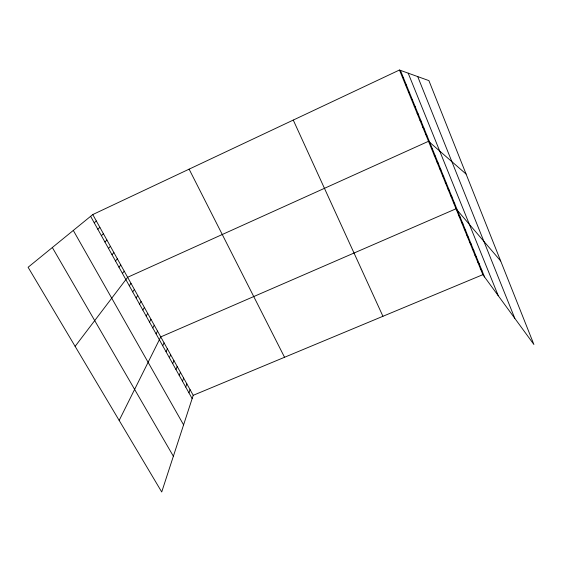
<?xml version="1.0" encoding="UTF-8"?>
<svg xmlns="http://www.w3.org/2000/svg" width="562" height="562" viewBox="0 0 562 562"><rect width="100%" height="100%" fill="white"/><g stroke="black" fill="none" stroke-linecap="round" stroke-linejoin="round"><path stroke-width="0.84" d="M92.765 214.565L193.216 395.311L161.723 491.982L28.1 267.273L92.765 214.565L399.463 70.018L428.897 80.612L533.9 344.485L482.87 274.663L399.463 70.018M188.944 392.838L190.047 389.599M185.72 387.056L186.858 383.86M182.488 381.24L183.655 378.093M179.229 375.402L180.43 372.297M175.962 369.529L177.192 366.473M172.675 363.628L173.939 360.621M169.373 357.699L170.672 354.734M166.05 351.735L167.385 348.819M162.713 345.742L164.076 342.876M119.172 420.425L160.76 336.905L456.021 208.776L500.672 260.986M156.081 333.842L157.522 331.074M152.794 327.934L154.262 325.215M149.485 321.998L150.995 319.328M146.162 316.034L147.708 313.413M142.825 310.041L144.399 307.47M139.467 304.014L141.083 301.492M136.095 297.958L137.739 295.486M132.702 291.868L134.388 289.451M129.295 285.749L131.016 283.381M75.125 346.361L127.63 277.284L428.511 141.294L466.074 174.037M122.425 273.42L124.223 271.158M118.961 267.203L120.795 264.997M115.484 260.958L117.36 258.808M111.986 254.677L113.896 252.584M108.473 248.369L110.419 246.325M104.939 242.025L106.928 240.037M101.385 235.647L103.415 233.722M97.816 229.233L99.881 227.364M94.226 222.791L96.334 220.978M193.216 395.311L482.87 274.663M402.441 77.324L403.425 77.746M405.399 84.588L406.417 85.087M408.349 91.817L409.389 92.386M411.279 99.003L412.346 99.65M414.187 106.148L415.283 106.864M417.081 113.25L418.212 114.044M419.962 120.324L421.121 121.181M422.828 127.349L424.008 128.284M425.68 134.339L426.881 135.344M431.328 148.206L432.585 149.344M434.131 155.084L435.417 156.292M436.92 161.919L438.227 163.198M439.695 168.726L441.022 170.068M442.449 175.492L443.804 176.897M445.195 182.221L446.572 183.69M447.921 188.909L449.326 190.448M450.633 195.569L452.066 197.171M453.33 202.194L454.784 203.858M458.768 215.527L460.271 217.318M461.507 222.243L463.032 224.09M464.226 228.917L465.772 230.834M466.931 235.562L468.504 237.536M469.628 242.166L471.216 244.196M472.305 248.734L473.921 250.828M474.967 255.267L476.604 257.424M477.616 261.766L479.274 263.978M480.25 268.229L481.929 270.498M52.336 247.519L173.37 456.239M73.299 230.434L183.591 424.858M90.615 216.314L192.148 398.591M189.106 169.155L284.548 357.27M293.259 120.071L382.933 316.287M400.418 70.362L484.57 276.989M408.181 73.158L498.262 295.724M417.707 76.587L514.806 318.359"/></g></svg>
